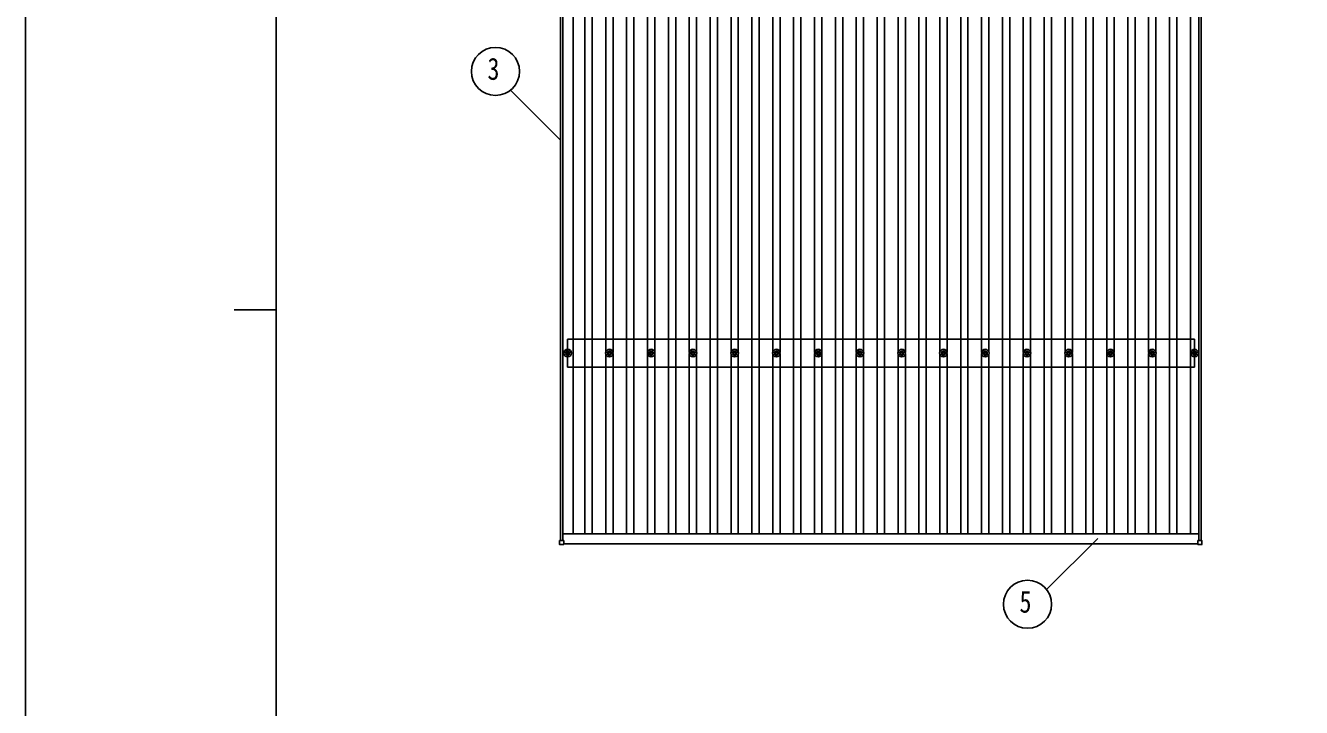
# Model space of a CAD drawing. Units: millimetres, scale not verified. Extents: x -16820 to 16820, y -11880 to 11880.
# Drawn here: x -16820 to -10709, y -1405 to 1863 of the extents above; entities that cross this region are included whole.
import ezdxf
from ezdxf.enums import TextEntityAlignment as Align

# ---------------------------------------------------------------- set-up
doc = ezdxf.new("R2010")
doc.units = ezdxf.units.MM
doc.header["$LTSCALE"] = 50
for name, color, linetype in [('0-4_YKK_13', 4, 'Continuous'), ('0-5_YKK_A1', 4, 'Continuous'), ('0-6_YKK_D', 6, 'Continuous'), ('0-7_YKK_ZWAK', 7, 'Continuous')]:
    doc.layers.add(name, color=color, linetype=linetype)
doc.styles.add('ＭＳ ゴシック', font='')
doc.styles.get('ＭＳ ゴシック').set_extended_font_data('MS Gothic')

msp = doc.modelspace()

# ---------------------------------------------------------------- linework, layer by layer
at = {"layer": '0-4_YKK_13'}
for p, q in [((-14233.42, 295.32), (-14229, 295.32)), ((-14233.42, 291.82), (-14229, 291.82)), ((-14225.17, 303.57), (-14225.17, 299.16)), ((-14225.17, 287.99), (-14225.17, 283.58)), ((-14221.67, 303.57), (-14221.67, 299.16)), ((-14221.67, 287.99), (-14221.67, 283.58)), ((-14217.84, 295.32), (-14213.42, 295.32)), ((-14217.84, 291.82), (-14213.42, 291.82)), ((-14033.42, 295.32), (-14029, 295.32)), ((-14033.42, 291.82), (-14029, 291.82)), ((-14025.17, 303.57), (-14025.17, 299.16)), ((-14025.17, 287.99), (-14025.17, 283.58)), ((-14021.67, 303.57), (-14021.67, 299.16)), ((-14021.67, 287.99), (-14021.67, 283.58)), ((-14017.84, 295.32), (-14013.42, 295.32)), ((-14017.84, 291.82), (-14013.42, 291.82)), ((-13833.42, 295.32), (-13829.01, 295.32)), ((-13833.42, 291.82), (-13829.01, 291.82)), ((-13825.17, 303.57), (-13825.17, 299.16)), ((-13825.17, 287.99), (-13825.17, 283.58)), ((-13821.67, 303.57), (-13821.67, 299.16)), ((-13821.67, 287.99), (-13821.67, 283.58)), ((-13817.84, 295.32), (-13813.43, 295.32)), ((-13817.84, 291.82), (-13813.43, 291.82)), ((-13633.42, 295.32), (-13629.01, 295.32)), ((-13633.42, 291.82), (-13629.01, 291.82)), ((-13625.17, 303.57), (-13625.17, 299.16)), ((-13625.17, 287.99), (-13625.17, 283.58)), ((-13621.67, 303.57), (-13621.67, 299.16)), ((-13621.67, 287.99), (-13621.67, 283.58)), ((-13617.84, 295.32), (-13613.43, 295.32)), ((-13617.84, 291.82), (-13613.43, 291.82)), ((-13433.42, 295.32), (-13429.01, 295.32)), ((-13433.42, 291.82), (-13429.01, 291.82)), ((-13425.17, 303.57), (-13425.17, 299.16)), ((-13425.17, 287.99), (-13425.17, 283.58)), ((-13421.67, 303.57), (-13421.67, 299.16)), ((-13421.67, 287.99), (-13421.67, 283.58)), ((-13417.84, 295.32), (-13413.43, 295.32)), ((-13417.84, 291.82), (-13413.43, 291.82)), ((-13233.42, 295.32), (-13229.01, 295.32)), ((-13233.42, 291.82), (-13229.01, 291.82)), ((-13225.17, 303.57), (-13225.17, 299.16)), ((-13225.17, 287.99), (-13225.17, 283.58)), ((-13221.67, 303.57), (-13221.67, 299.16)), ((-13221.67, 287.99), (-13221.67, 283.58)), ((-13217.84, 295.32), (-13213.43, 295.32)), ((-13217.84, 291.82), (-13213.43, 291.82)), ((-13033.42, 295.32), (-13029.01, 295.32)), ((-13033.42, 291.82), (-13029.01, 291.82)), ((-13025.17, 303.57), (-13025.17, 299.16)), ((-13025.17, 287.99), (-13025.17, 283.58)), ((-13021.67, 303.57), (-13021.67, 299.16)), ((-13021.67, 287.99), (-13021.67, 283.58)), ((-13017.84, 295.32), (-13013.43, 295.32)), ((-13017.84, 291.82), (-13013.43, 291.82)), ((-12833.42, 295.32), (-12829.01, 295.32)), ((-12833.42, 291.82), (-12829.01, 291.82)), ((-12825.17, 303.57), (-12825.17, 299.16)), ((-12825.17, 287.99), (-12825.17, 283.58)), ((-12821.67, 303.57), (-12821.67, 299.16)), ((-12821.67, 287.99), (-12821.67, 283.58)), ((-12817.84, 295.32), (-12813.43, 295.32)), ((-12817.84, 291.82), (-12813.43, 291.82)), ((-12633.42, 295.32), (-12629.01, 295.32)), ((-12633.42, 291.82), (-12629.01, 291.82)), ((-12625.17, 303.57), (-12625.17, 299.16)), ((-12625.17, 287.99), (-12625.17, 283.58)), ((-12621.67, 303.57), (-12621.67, 299.16)), ((-12621.67, 287.99), (-12621.67, 283.58)), ((-12617.84, 295.32), (-12613.43, 295.32)), ((-12617.84, 291.82), (-12613.43, 291.82)), ((-12433.42, 295.32), (-12429.01, 295.32)), ((-12433.42, 291.82), (-12429.01, 291.82)), ((-12425.17, 303.57), (-12425.17, 299.16)), ((-12425.17, 287.99), (-12425.17, 283.58)), ((-12421.67, 303.57), (-12421.67, 299.16)), ((-12421.67, 287.99), (-12421.67, 283.58)), ((-12417.84, 295.32), (-12413.43, 295.32)), ((-12417.84, 291.82), (-12413.43, 291.82)), ((-12233.42, 295.32), (-12229.01, 295.32)), ((-12233.42, 291.82), (-12229.01, 291.82)), ((-12225.17, 303.57), (-12225.17, 299.16)), ((-12225.17, 287.99), (-12225.17, 283.58)), ((-12221.67, 303.57), (-12221.67, 299.16)), ((-12221.67, 287.99), (-12221.67, 283.58)), ((-12217.84, 295.32), (-12213.43, 295.32)), ((-12217.84, 291.82), (-12213.43, 291.82)), ((-12033.42, 295.32), (-12029.01, 295.32)), ((-12033.42, 291.82), (-12029.01, 291.82)), ((-12025.17, 303.57), (-12025.17, 299.16)), ((-12025.17, 287.99), (-12025.17, 283.58)), ((-12021.67, 303.57), (-12021.67, 299.16)), ((-12021.67, 287.99), (-12021.67, 283.58)), ((-12017.84, 295.32), (-12013.43, 295.32)), ((-12017.84, 291.82), (-12013.43, 291.82)), ((-11833.42, 295.32), (-11829.01, 295.32)), ((-11833.42, 291.82), (-11829.01, 291.82)), ((-11825.17, 303.57), (-11825.17, 299.16)), ((-11825.17, 287.99), (-11825.17, 283.58)), ((-11821.67, 303.57), (-11821.67, 299.16)), ((-11821.67, 287.99), (-11821.67, 283.58)), ((-11817.84, 295.32), (-11813.43, 295.32)), ((-11817.84, 291.82), (-11813.43, 291.82)), ((-11633.42, 295.32), (-11629.01, 295.32)), ((-11633.42, 291.82), (-11629.01, 291.82)), ((-11625.17, 303.57), (-11625.17, 299.16)), ((-11625.17, 287.99), (-11625.17, 283.58)), ((-11621.67, 303.57), (-11621.67, 299.16)), ((-11621.67, 287.99), (-11621.67, 283.58)), ((-11617.84, 295.32), (-11613.43, 295.32)), ((-11617.84, 291.82), (-11613.43, 291.82)), ((-11433.42, 295.32), (-11429.01, 295.32)), ((-11433.42, 291.82), (-11429.01, 291.82)), ((-11425.17, 303.57), (-11425.17, 299.16)), ((-11425.17, 287.99), (-11425.17, 283.58)), ((-11421.67, 303.57), (-11421.67, 299.16)), ((-11421.67, 287.99), (-11421.67, 283.58)), ((-11417.84, 295.32), (-11413.43, 295.32)), ((-11417.84, 291.82), (-11413.43, 291.82)), ((-11230.67, 295.32), (-11226.25, 295.32)), ((-11230.67, 291.82), (-11226.25, 291.82)), ((-11222.42, 303.57), (-11222.42, 299.16)), ((-11222.42, 287.99), (-11222.42, 283.58)), ((-11218.92, 303.57), (-11218.92, 299.16)), ((-11218.92, 287.99), (-11218.92, 283.58)), ((-11215.09, 295.32), (-11210.67, 295.32)), ((-11215.09, 291.82), (-11210.67, 291.82)), ((-14261.72, -605.32), (-14261.72, -623.32)), ((-14242.72, -604.32), (-14260.72, -604.32)), ((-14241.72, -623.32), (-14241.72, -605.32)), ((-11205.12, -623.32), (-11205.12, -605.32)), ((-11204.12, -604.32), (-11186.12, -604.32)), ((-11185.12, -605.32), (-11185.12, -623.32)), ((-14260.72, -624.32), (-14242.72, -624.32)), ((-11186.12, -624.32), (-11204.12, -624.32))]:
    msp.add_line(p, q, dxfattribs=at)
for centre, radius in [((-14223.42, 293.57), 18.25), ((-14023.42, 293.57), 18.25), ((-13823.42, 293.57), 18.25), ((-13623.42, 293.57), 18.25), ((-13423.42, 293.57), 18.25), ((-13223.42, 293.57), 18.25), ((-13023.42, 293.57), 18.25), ((-12823.42, 293.57), 18.25), ((-12623.42, 293.57), 18.25), ((-12423.42, 293.57), 18.25), ((-12223.42, 293.57), 18.25), ((-12023.42, 293.57), 18.25), ((-11823.42, 293.57), 18.25), ((-11623.42, 293.57), 18.25), ((-11423.42, 293.57), 18.25), ((-11220.67, 293.57), 18.25), ((-14223.42, 293.57), 10.15), ((-14223.42, 293.57), 5.85), ((-14223.42, 293.57), 5.25), ((-14023.42, 293.57), 10.15), ((-14023.42, 293.57), 5.85), ((-14023.42, 293.57), 5.25), ((-13823.42, 293.57), 10.15), ((-13823.42, 293.57), 5.85), ((-13823.42, 293.57), 5.25), ((-13623.42, 293.57), 10.15), ((-13623.42, 293.57), 5.85), ((-13623.42, 293.57), 5.25), ((-13423.42, 293.57), 10.15), ((-13423.42, 293.57), 5.85), ((-13423.42, 293.57), 5.25), ((-13223.42, 293.57), 10.15), ((-13223.42, 293.57), 5.85), ((-13223.42, 293.57), 5.25), ((-13023.42, 293.57), 10.15), ((-13023.42, 293.57), 5.85), ((-13023.42, 293.57), 5.25), ((-12823.42, 293.57), 10.15), ((-12823.42, 293.57), 5.85), ((-12823.42, 293.57), 5.25), ((-12623.42, 293.57), 10.15), ((-12623.42, 293.57), 5.85), ((-12623.42, 293.57), 5.25), ((-12423.42, 293.57), 10.15), ((-12423.42, 293.57), 5.85), ((-12423.42, 293.57), 5.25), ((-12223.42, 293.57), 10.15), ((-12223.42, 293.57), 5.85), ((-12223.42, 293.57), 5.25), ((-12023.42, 293.57), 10.15), ((-12023.42, 293.57), 5.85), ((-12023.42, 293.57), 5.25), ((-11823.42, 293.57), 10.15), ((-11823.42, 293.57), 5.85), ((-11823.42, 293.57), 5.25), ((-11623.42, 293.57), 10.15), ((-11623.42, 293.57), 5.85), ((-11623.42, 293.57), 5.25), ((-11423.42, 293.57), 10.15), ((-11423.42, 293.57), 5.85), ((-11423.42, 293.57), 5.25), ((-11220.67, 293.57), 10.15), ((-11220.67, 293.57), 5.85), ((-11220.67, 293.57), 5.25)]:
    msp.add_circle(centre, radius, dxfattribs=at)
for centre, start, end in [((-14260.72, -605.32), 90, 180), ((-14242.72, -605.32), 0, 90), ((-11204.12, -605.32), 90, 180), ((-11186.12, -605.32), 0, 90), ((-14260.72, -623.32), 180, 270), ((-14242.72, -623.32), 270, 0), ((-11204.12, -623.32), 180, 270), ((-11186.12, -623.32), 270, 0)]:
    msp.add_arc(centre, 1, start, end, dxfattribs=at)
at = {"layer": '0-5_YKK_A1'}
for p, q in [((-14196.92, 10157.21), (-14196.92, -573.03)), ((-14140.92, -573.03), (-14140.92, 10157.21)), ((-14105.92, -573.03), (-14105.92, 10157.21)), ((-13940.92, -573.03), (-13940.92, 10157.21)), ((-13905.92, -573.03), (-13905.92, 10157.21)), ((-13740.92, -573.03), (-13740.92, 10157.21)), ((-13705.92, -573.03), (-13705.92, 10157.21)), ((-13540.92, -573.03), (-13540.92, 10157.21)), ((-13505.92, -573.03), (-13505.92, 10157.21)), ((-13340.92, -573.03), (-13340.92, 10157.21)), ((-13305.92, -573.03), (-13305.92, 10157.21)), ((-13140.92, -573.03), (-13140.92, 10157.21)), ((-13105.92, -573.03), (-13105.92, 10157.21)), ((-12940.92, -573.03), (-12940.92, 10157.21)), ((-12905.92, -573.03), (-12905.92, 10157.21)), ((-12740.92, -573.03), (-12740.92, 10157.21)), ((-12705.92, -573.03), (-12705.92, 10157.21)), ((-12540.92, -573.03), (-12540.92, 10157.21)), ((-12505.92, -573.03), (-12505.92, 10157.21)), ((-12340.92, -573.03), (-12340.92, 10157.21)), ((-12305.92, -573.03), (-12305.92, 10157.21)), ((-12140.92, -573.03), (-12140.92, 10157.21)), ((-12105.92, -573.03), (-12105.92, 10157.21)), ((-11940.92, -573.03), (-11940.92, 10157.21)), ((-11905.92, -573.03), (-11905.92, 10157.21)), ((-11740.92, -573.03), (-11740.92, 10157.21)), ((-11705.92, -573.03), (-11705.92, 10157.21)), ((-11540.92, -573.03), (-11540.92, 10157.21)), ((-11505.92, -573.03), (-11505.92, 10157.21)), ((-11340.92, -573.03), (-11340.92, 10157.21)), ((-11305.92, -573.03), (-11305.92, 10157.21)), ((-11240.92, -573.03), (-11240.92, 10157.21)), ((-14258.42, -604.32), (-14258.42, 4783.51)), ((-14246.42, -604.32), (-14246.42, 4768.51)), ((-11200.42, -604.32), (-11200.42, 4768.51)), ((-11188.42, -604.32), (-11188.42, 4783.51)), ((-14040.92, 298.75), (-14040.92, 2088.62)), ((-14005.92, 298.75), (-14005.92, 2088.62)), ((-13840.92, 298.75), (-13840.92, 2088.61)), ((-13805.92, 298.75), (-13805.92, 2088.63)), ((-13640.92, 298.75), (-13640.92, 2088.61)), ((-13605.92, 298.75), (-13605.92, 2088.63)), ((-13440.92, 298.75), (-13440.92, 2088.61)), ((-13405.92, 298.75), (-13405.92, 2088.63)), ((-13240.92, 298.75), (-13240.92, 2088.61)), ((-13205.92, 298.75), (-13205.92, 2088.63)), ((-13040.92, 298.75), (-13040.92, 2088.61)), ((-13005.92, 298.75), (-13005.92, 2088.63)), ((-12840.92, 298.75), (-12840.92, 2088.61)), ((-12805.92, 298.75), (-12805.92, 2088.63)), ((-12640.92, 298.75), (-12640.92, 2088.61)), ((-12605.92, 298.75), (-12605.92, 2088.63)), ((-12440.92, 298.75), (-12440.92, 2088.61)), ((-12405.92, 298.75), (-12405.92, 2088.63)), ((-12240.92, 298.75), (-12240.92, 2088.61)), ((-12205.92, 298.75), (-12205.92, 2088.63)), ((-12040.92, 298.75), (-12040.92, 2088.61)), ((-12005.92, 298.75), (-12005.92, 2088.63)), ((-11840.92, 298.75), (-11840.92, 2088.61)), ((-11805.92, 298.75), (-11805.92, 2088.63)), ((-11640.92, 298.75), (-11640.92, 2088.61)), ((-11605.92, 298.75), (-11605.92, 2088.63)), ((-11440.92, 298.75), (-11440.92, 2088.61)), ((-11405.92, 298.75), (-11405.92, 2088.63)), ((-11220.67, 360.57), (-14223.42, 360.57)), ((-14223.42, 226.57), (-14223.42, 360.57)), ((-11220.67, 226.57), (-11220.67, 360.57)), ((-14040.92, -573.03), (-14040.92, 288.4)), ((-14005.92, -573.03), (-14005.92, 288.4)), ((-13840.92, -573.03), (-13840.92, 288.4)), ((-13805.92, -573.03), (-13805.92, 288.4)), ((-13640.92, -573.03), (-13640.92, 288.4)), ((-13605.92, -573.03), (-13605.92, 288.4)), ((-13440.92, -573.03), (-13440.92, 288.4)), ((-13405.92, -573.03), (-13405.92, 288.4)), ((-13240.92, -573.03), (-13240.92, 288.4)), ((-13205.92, -573.03), (-13205.92, 288.4)), ((-13040.92, -573.03), (-13040.92, 288.4)), ((-13005.92, -573.03), (-13005.92, 288.4)), ((-12840.92, -573.03), (-12840.92, 288.4)), ((-12805.92, -573.03), (-12805.92, 288.4)), ((-12640.92, -573.03), (-12640.92, 288.4)), ((-12605.92, -573.03), (-12605.92, 288.4)), ((-12440.92, -573.03), (-12440.92, 288.4)), ((-12405.92, -573.03), (-12405.92, 288.4)), ((-12240.92, -573.03), (-12240.92, 288.4)), ((-12205.92, -573.03), (-12205.92, 288.4)), ((-12040.92, -573.03), (-12040.92, 288.4)), ((-12005.92, -573.03), (-12005.92, 288.4)), ((-11840.92, -573.03), (-11840.92, 288.4)), ((-11805.92, -573.03), (-11805.92, 288.4)), ((-11640.92, -573.03), (-11640.92, 288.4)), ((-11605.92, -573.03), (-11605.92, 288.4)), ((-11440.92, -573.03), (-11440.92, 288.4)), ((-11405.92, -573.03), (-11405.92, 288.4)), ((-11220.67, 226.57), (-14223.42, 226.57)), ((-14246.42, -573.03), (-11200.42, -573.03)), ((-14241.72, -621.02), (-11205.12, -621.02))]:
    msp.add_line(p, q, dxfattribs=at)
at = {"layer": '0-6_YKK_D'}
for p, q in [((-14497.13, 1553.19), (-14259.07, 1315.12)), ((-11929.56, -839.67), (-11684.21, -594.33))]:
    msp.add_line(p, q, dxfattribs=at)
for centre in [(-14569.09, 1643.15), (-12020.84, -909.95)]:
    msp.add_circle(centre, 115.2, dxfattribs=at)
at = {"layer": '0-7_YKK_ZWAK'}
for p, q in [((-15619.92, -10100), (-15619.92, 11100)), ((-15819.92, 500), (-15619.92, 500))]:
    msp.add_line(p, q, dxfattribs=at)
msp.add_lwpolyline([(-16820, -11880), (16820, -11880), (16820, 11880), (-16820, 11880)], close=True, dxfattribs=at)

# ---------------------------------------------------------------- texts
at = {"layer": '0-6_YKK_D', "style": 'ＭＳ ゴシック', "width": 0.8}
for s, p in [('3', (-14607.49, 1571.15)), ('5', (-12059.24, -981.95))]:
    msp.add_text(s, height=105.6, dxfattribs=at).set_placement(p, align=Align.BOTTOM_LEFT)

doc.saveas('drawing.dxf')
